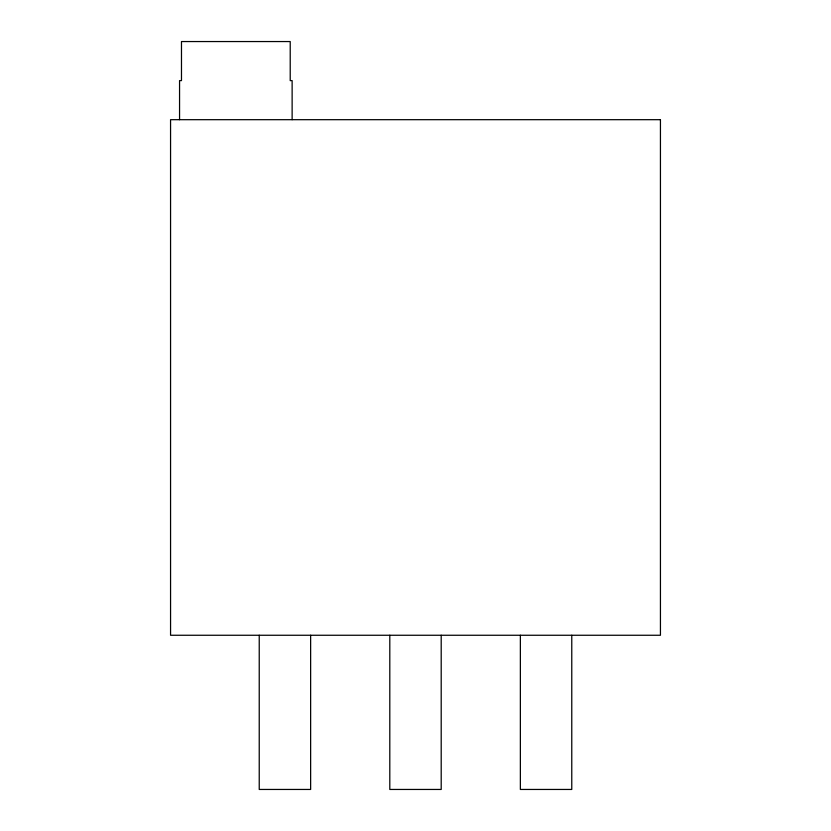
<?xml version="1.0" encoding="UTF-8"?>
<svg xmlns="http://www.w3.org/2000/svg" width="831" height="831" viewBox="0 0 831 831"><rect width="100%" height="100%" fill="white"/><g stroke="black" fill="none" stroke-linecap="round" stroke-linejoin="round"><path stroke-width="1.25" d="M571.77 635.258L571.77 789.45L520.362 789.45L520.362 635.258M441.199 635.258L441.199 789.45L389.801 789.45L389.801 635.258M310.638 635.258L310.638 789.45L259.23 789.45L259.23 635.258M292.128 119.685L292.128 80.617L290.216 80.617L290.216 41.55L181.48 41.55L181.48 80.617L179.558 80.617L179.558 119.685M660.437 119.685L170.563 119.685L170.563 635.258L660.437 635.258L660.437 119.685"/></g></svg>
